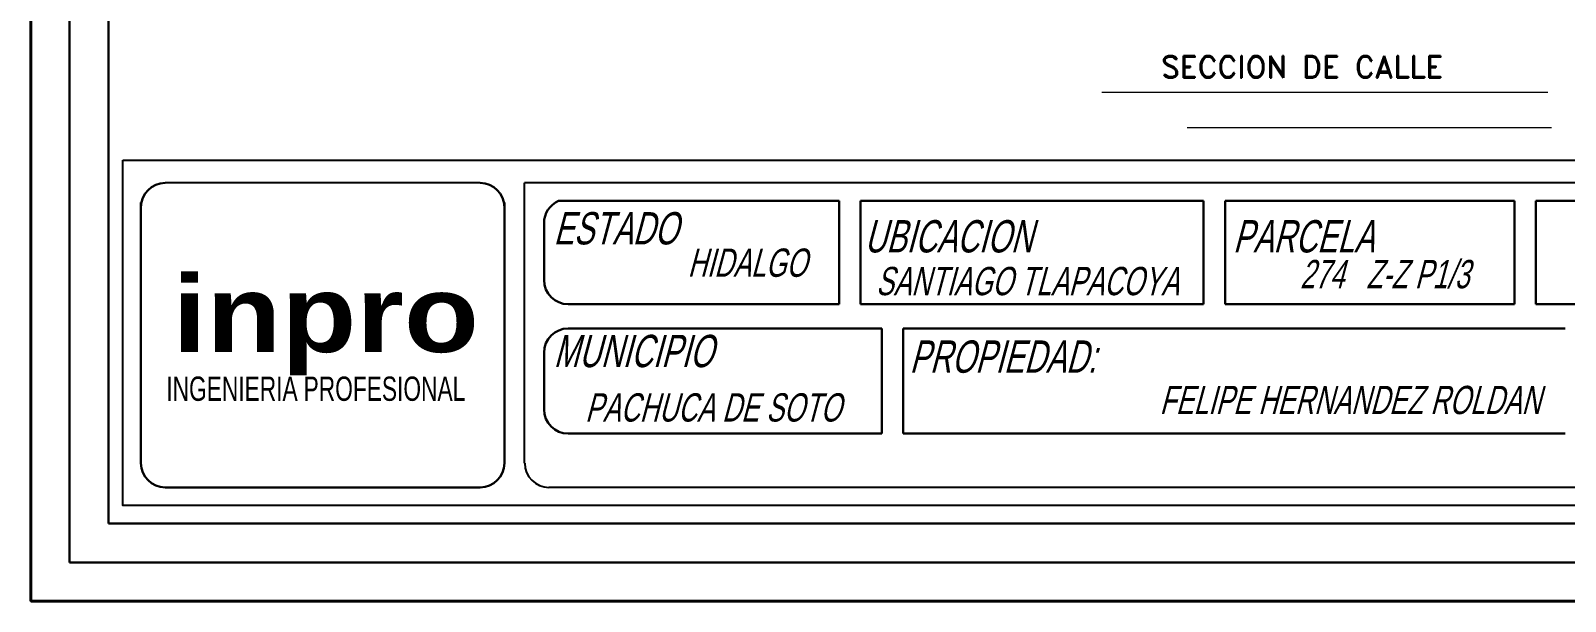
# Model space of a CAD drawing. Header units: millimetres. Extents: x 8819 to 9107, y 8608 to 9040.
# Drawn here: x 8818.8 to 9008.4, y 8607.7 to 8678.1 of the extents above; entities that cross this region are included whole.
import ezdxf

# ---------------------------------------------------------------- set-up
doc = ezdxf.new("R2010")
doc.units = ezdxf.units.MM
doc.linetypes.add('SOLID', pattern=[0])
for name, color, linetype in [('CVL_RAD', 8, 'Continuous'), ('PIE DE PLANO', 7, 'Continuous'), ('SECCION CALLES', 7, 'Continuous'), ('TEXTOS', 4, 'Continuous')]:
    doc.layers.add(name, color=color, linetype=linetype)
doc.styles.add('bold', font='', dxfattribs={"height": 5})
doc.styles.add('COTAS', font='stylu.ttf', dxfattribs={"oblique": 15, "height": 0.5})
doc.styles.add('ROMAND', font='romand__.ttf', dxfattribs={"height": 2.726172})
doc.styles.add('STYLUS', font='stylu.ttf')
doc.styles.get('bold').set_extended_font_data('Arial Black')

# ---------------------------------------------------------------- blocks, each defined once
blk = doc.blocks.new('ARQ_MARG')
at = {"layer": 'Defpoints'}
blk.add_lwpolyline([(0, 0), (1, 0), (1, 1), (0, 1)], close=True, dxfattribs=at)

msp = doc.modelspace()

# ---------------------------------------------------------------- linework, layer by layer
for p, q in [((8874.34, 8659.34), (8835.42, 8659.34)), ((8879.83, 8624.72), (8879.83, 8659.34)), ((9092.91, 8659.34), (8879.83, 8659.34)), ((8832.43, 8656.91), (8832.43, 8624.72)), ((9089.91, 8621.73), (8882.83, 8621.73))]:
    msp.add_line(p, q)
msp.add_lwpolyline([(8830.18, 8662.15), (9095.15, 8662.15), (9095.15, 8619.48), (8830.18, 8619.48)], close=True)
msp.add_arc((8882.83, 8624.72), 2.99, 180, 270)
at = {"layer": 'CVL_RAD', "color": 7, "lineweight": 30}
for p, q in [((8832.43, 8624.72), (8832.43, 8656.91)), ((8877.34, 8656.91), (8877.34, 8624.72)), ((8918.67, 8657.11), (8884.03, 8657.11)), ((8918.67, 8644.36, 3848.09), (8918.67, 8657.11, 3848.09)), ((8921.32, 8657.11, 3848.09), (8921.32, 8644.36, 3848.09)), ((8963.7, 8657.11), (8921.32, 8657.11)), ((8963.7, 8644.36, 3848.09), (8963.7, 8657.11, 3848.09)), ((9002.1, 8657.11), (8966.35, 8657.11)), ((8966.35, 8657.11, 3848.09), (8966.35, 8644.36, 3848.09)), ((9002.1, 8657.11, 3848.09), (9002.1, 8644.36, 3848.09)), ((9004.75, 8657.11, 3848.09), (9004.75, 8644.36, 3848.09)), ((9030.75, 8657.11), (9004.75, 8657.11)), ((8882.22, 8647.35, 3848.09), (8882.22, 8654.36, 3848.09)), ((8885.21, 8644.36, 3848.09), (8918.67, 8644.36, 3848.09)), ((8921.32, 8644.36, 3848.09), (8963.7, 8644.36, 3848.09)), ((8966.35, 8644.36, 3848.09), (9002.1, 8644.36, 3848.09)), ((9004.75, 8644.36, 3848.09), (9030.75, 8644.36, 3848.09)), ((8885.21, 8641.37, 3848.09), (8923.95, 8641.37, 3848.09)), ((8923.95, 8628.37, 3848.09), (8923.95, 8641.37, 3848.09)), ((8926.6, 8641.37, 3848.09), (8926.6, 8628.37, 3848.09)), ((8926.6, 8641.37, 3848.09), (9008.39, 8641.37, 3848.09)), ((8882.22, 8631.36, 3848.09), (8882.22, 8638.37, 3848.09)), ((8885.21, 8628.37, 3848.09), (8923.95, 8628.37, 3848.09)), ((8926.6, 8628.37, 3848.09), (9008.39, 8628.37, 3848.09)), ((8874.34, 8621.73), (8835.42, 8621.73))]:
    msp.add_line(p, q, dxfattribs=at)
for centre, start, end in [((8835.42, 8656.34), 90, 180), ((8874.34, 8656.34), 0, 90), ((8885.21, 8654.36, 3848.09), 113.2503, 180), ((8885.21, 8647.35, 3848.09), 180, 270), ((8885.21, 8638.37, 3848.09), 90, 180), ((8885.21, 8631.36, 3848.09), 180, 270), ((8835.42, 8624.72), 180, 270), ((8874.34, 8624.72), 270, 0)]:
    msp.add_arc(centre, 2.99, start, end, dxfattribs=at)
at = {"layer": 'PIE DE PLANO', "lineweight": 40}
msp.add_lwpolyline([(8818.81, 8607.66), (8818.81, 9039.66), (9106.81, 9039.66), (9106.81, 8607.66)], close=True, dxfattribs=at)
at = {"layer": 'PIE DE PLANO', "lineweight": 30}
for points in [[(8823.61, 8612.46), (8823.61, 9034.86), (9102.01, 9034.86), (9102.01, 8612.46)], [(8828.41, 8617.26), (8828.41, 9030.06), (9097.21, 9030.06), (9097.21, 8617.26)]]:
    msp.add_lwpolyline(points, close=True, dxfattribs=at)
at = {"layer": 'SECCION CALLES', "color": 5, "linetype": 'Continuous', "lineweight": 13}
msp.add_line((8951.13, 8670.56), (9006.22, 8670.56), dxfattribs=at)
at = {"layer": 'SECCION CALLES', "color": 7, "lineweight": 13}
msp.add_line((8961.67, 8666.19, -2379.6), (9006.69, 8666.19, -2379.6), dxfattribs=at)

# ---------------------------------------------------------------- block references
at = {"layer": 'Defpoints', "xscale": 432, "yscale": 288, "zscale": 432, "rotation": 89.99999999999999}
msp.add_blockref('ARQ_MARG', (9106.81, 8607.66), dxfattribs=at)

# ---------------------------------------------------------------- texts
at = {"layer": 'PIE DE PLANO', "color": 7, "lineweight": 13, "style": 'COTAS', "oblique": 15, "width": 0.7}
for s, height, p in [('ESTADO', 3.992, (8883.4, 8651.74, 7696.19)), ('UBICACION', 3.992, (8921.8, 8650.75, 7696.19)), ('PARCELA', 3.992, (8967.33, 8650.75, 7696.19)), ('HIDALGO', 3.493, (8899.96, 8647.74, 7696.19)), ('SANTIAGO TLAPACOYA', 3.493, (8923.22, 8645.47, 7696.19)), ('274   Z-Z P1/3', 3.493, (8975.62, 8646.33, 7696.19)), ('MUNICIPIO', 3.992, (8883.4, 8636.58, 7696.19)), ('PROPIEDAD:', 3.992, (8927.38, 8635.89, 7696.19)), ('FELIPE HERNANDEZ ROLDAN', 3.493, (8958.27, 8630.78, 7696.19)), ('PACHUCA DE SOTO', 3.493, (8887.3, 8629.86, 7696.19))]:
    msp.add_text(s, height=height, dxfattribs=at).set_placement(p)
at = {"layer": 'SECCION CALLES', "color": 7, "linetype": 'Continuous', "lineweight": 13, "style": 'ROMAND'}
msp.add_text('SECCION DE CALLE', height=2.7126, dxfattribs=at).set_placement((8958.45, 8672.31))
at = {"layer": 'TEXTOS', "color": 7, "linetype": 'SOLID', "lineweight": 13, "style": 'bold'}
msp.add_text('inpro', height=9.473, dxfattribs=at).set_placement((8836.32, 8638.44, -1217.56))
at = {"layer": 'TEXTOS', "color": 7, "lineweight": 13, "style": 'STYLUS', "width": 0.7}
for s, p in [('INGENIERIA ', (8835.56, 8632.42, -1217.56)), ('PROFESIONAL', (8852.52, 8632.42, -1217.56))]:
    msp.add_text(s, height=3, dxfattribs=at).set_placement(p)

doc.saveas('drawing.dxf')
